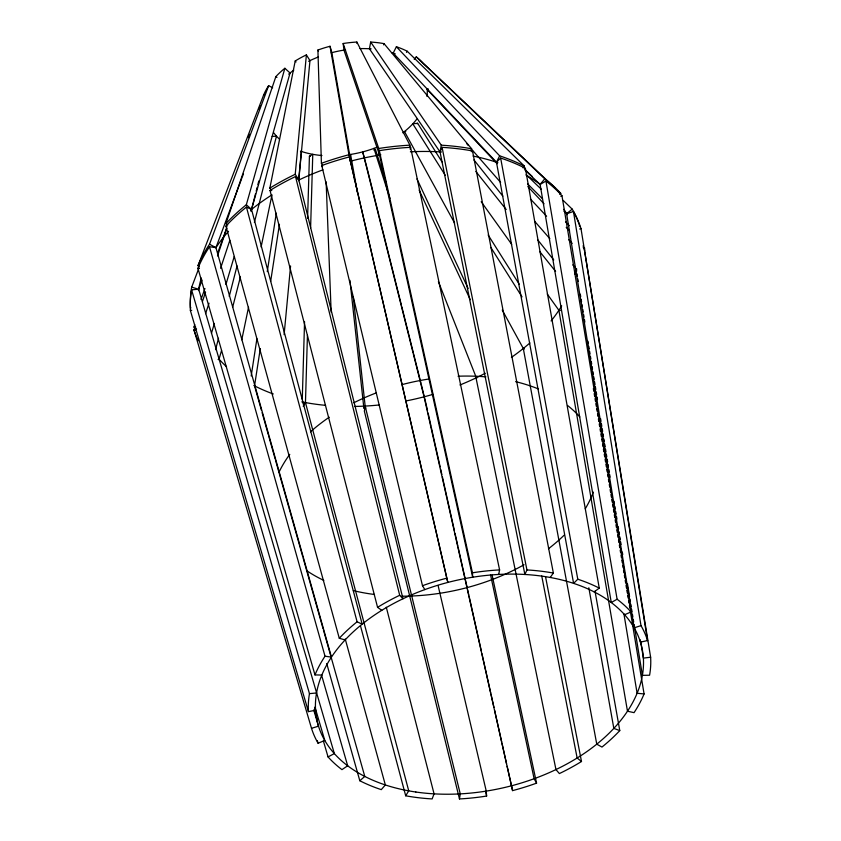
<?xml version="1.0" encoding="UTF-8"?>
<svg xmlns="http://www.w3.org/2000/svg" width="841" height="841" viewBox="0 0 841 841"><rect width="100%" height="100%" fill="white"/><g stroke="black" fill="none" stroke-linecap="round" stroke-linejoin="round"><path stroke-width="1.26" d="M302.276 399.286L304.558 321.704M307.596 218.261L309.425 156.195L312.768 154.313L310.602 228.016M307.438 335.338L305.462 402.576L408.737 790.855L405.698 795.796A173.782 111.012 -12.8 0 0 432.127 798.929L434.061 793.851L386.292 607.223M356.826 43.312L356.868 42.05A87.811 56.095 -12.8 0 0 343.16 43.511L343.958 50.103L379.554 155.08L472.684 577.22L472.453 572.805L379.312 150.655A200.179 127.864 -12.8 0 1 410.587 147.322L499.596 569.904L498.692 574.445M409.819 147.68L409.903 145.167L356.868 42.05M381.793 610.324L377.567 607.349L270.024 190.455A200.179 127.864 -12.8 0 1 295.517 176.547L399.696 595.281L402.986 598.76L298.807 180.027L295.233 174.287L306.397 54.875A87.811 56.095 -12.8 0 0 295.212 60.973L269.845 188.142L271.769 190.455M284.111 334.665L290.576 265.956M298.597 180.699L301.351 151.433L300.552 151.748M350.319 156.331L350.581 154.429L357.457 192.652M251.186 375.99L256.925 338.713M267.27 271.611L276.279 213.204M260.289 348.584L254.539 385.872L261.435 410.282M270.634 281.483L279.443 224.326M438.077 585.483L486.256 791.097L486.613 796.049A173.782 111.012 -12.8 0 1 459.47 798.95L460.258 793.872L365.152 406.077L353.231 296.568M470.928 150.833L471.633 148.783L384.043 43.637A87.811 56.095 -12.8 0 0 370.692 42.061L369.42 48.767L440.032 151.895L524.889 574.477L526.939 569.935L442.082 147.354A200.179 127.864 -12.8 0 1 472.526 150.949L553.367 573.057L550.203 577.473M370.692 42.061L441.294 145.188L440.032 151.895L442.082 147.354M410.187 149.309L410.587 147.322M241.766 339.775L248.547 307.228M261.109 246.96L271.916 195.123M215.59 349.667L218.513 338.25M229.236 296.389L237.036 265.935M251.007 211.385L255.559 193.63M256.211 191.096L257.188 187.291M257.84 184.747L258.807 180.941M218.891 359.622L221.551 350.529M232.61 307.396L240.4 276.952M254.381 222.402L276.479 136.137L272.148 136.421M227.732 224.904L225.893 223.622A199.485 127.422 -12.8 0 1 246.339 204.72L284.868 68.268L290.05 72.999L251.533 209.451L362.177 624.159L357.099 621.793L246.445 207.086A200.179 127.864 -12.8 0 0 225.924 226.061L339.28 638.266L345.115 639.938M211.469 333.257L214.36 323.501M225.924 284.51L234.229 256.484M195.144 330.355A199.485 127.422 -12.8 0 1 194.008 326.97L194.786 324.647M202.492 301.362L205.572 292.048M217.514 255.958L226.765 228.027M205.551 313.682L209.02 303.212M220.584 268.29L229.835 240.347M225.893 223.622L275.869 76.594A87.811 56.095 -12.8 0 1 284.868 68.268M383.622 44.878L384.043 43.637M201.01 299.449L204.941 288.526M217.588 253.33L226.744 227.848M199.275 266.208L198.003 265.703A199.485 127.422 -12.8 0 1 209.535 244.226L268.657 85.656L272.663 87.8M228.51 231.307A192.873 123.207 -12.8 0 0 215.937 247.643L209.504 246.728L325.025 656.201L331.459 657.126L215.937 247.643L241.809 178.271M242.219 177.167L243.448 173.866M190.928 307.922L190.486 307.838A199.485 127.422 -12.8 0 1 191.674 287.18L199.023 267.785M248.274 137.672L249.567 134.245M259.07 109.141L260.374 105.714M202.124 280.053L198.665 289.188L334.35 753.589L328.043 756.911L323.365 740.889M198.003 265.703L263.59 95.117A87.811 56.095 -12.8 0 1 268.657 85.656M523.049 167.937L524.3 166.055L407.233 51.248A87.811 56.095 -12.8 0 0 396.384 46.76L393.189 53.109L496.463 162.197L573.594 583.37L577.788 579.218L500.647 158.045A200.179 127.864 -12.8 0 1 525.373 168.295L599.255 588.111L594.167 591.885M396.384 46.76L499.659 155.858L496.463 162.197L500.647 158.045M303.191 406.287L305.462 402.576L303.17 403.869M365.824 407.959A199.485 127.422 -12.8 0 1 363.859 408.074L365.152 406.077L364.363 411.154L459.47 798.95M406.476 52.373L407.233 51.248M471.927 151.779L472.526 150.949M414.203 59.312L416.253 56.862A87.811 56.095 -12.8 0 1 423.286 63.296L554.755 187.732M416.253 56.862L544.8 178.818L540.101 184.41L611.27 602.534L617.105 599.223L545.946 181.099L540.101 184.41L524.931 170.008M559.791 194.387L560.768 193.419L558.193 190.981M326.739 663.581L359.811 780.742L364.784 776.432L323.438 629.972M563.218 200.452L572.216 209.136L566.613 213.719L634.146 627.838L640.989 625.63L573.457 211.511L566.613 213.719L563.912 211.112M524.427 168.999L525.373 168.295M579.386 226.513L579.743 226.261A199.485 127.422 -12.8 0 0 572.216 209.136M428.342 88.925L427.228 89.556L497.147 163.743M560.768 196.268L561.967 195.753L631.023 611.954L624.6 614.729M196.563 328.978L193.935 329.767L311.506 728.295A173.782 111.012 -12.8 0 0 318.077 743.223L324.794 740.479L314.955 707.05M311.506 728.295L318.508 726.182L313.735 709.993M559.896 310.056L558.897 310.297L547.27 294.056M579.68 229.004L581.015 228.71L647.549 640.558L640.432 642.135L640.022 639.559M314.828 707.712L315.564 710.214L308.437 711.623L190.392 310.56L191.737 310.297M442.03 161.945L417.609 123.249L412.805 123.848L445.373 175.433M584.096 247.969L650.629 657.231A173.782 111.012 -12.8 0 1 649.588 675.228L642.387 675.344L634.114 624.516M650.629 657.231L643.376 658.104L640.695 641.473M190.392 310.56A200.179 127.864 -12.8 0 1 191.59 289.84L198.665 289.188L191.674 287.18M191.59 289.84L309.467 693.636L316.552 692.973M218.103 359.485L219.28 359.412M576.611 268.752L576.569 271.296M405.772 131.553L404.479 131.543L454.613 223.065M524.069 348.489L523.302 348.489L502.256 310.066M321.84 675.05L314.986 674.913L197.94 268.279L199.222 268.3M630.245 610.671L644.08 693.941L637.11 693.268L623.906 613.783M194.008 326.97L195.743 327.149M560.117 310.571L558.897 310.297L627.481 711.202L634.04 712.653A173.782 111.012 -12.8 0 0 644.08 693.941M225.924 226.061L227.017 226.376M524.279 349.026L523.302 348.489L596.763 744.159L601.967 747.06A173.782 111.012 -12.8 0 0 619.775 730.598L613.825 728.39L588.837 587.775M263.59 95.117L264.431 95.454M476.49 378.103L438.392 281.64M246.445 207.086L251.533 209.451L246.339 204.72M209.535 244.226L215.937 247.643M275.869 76.594L276.962 77.361M270.024 190.455L270.823 191.012M476.668 378.66L476.027 377.914L555.954 769.557L559.37 773.573A173.782 111.012 -12.8 0 0 581.499 761.504L577.147 758.004L541.741 576.011M386.355 183.569L375.559 149.803L373.93 148.394L387.922 192.169M525.467 170.061L532.342 176.568M526.14 174.644L541.436 189.404M527.612 183.874L542.424 198.718M565.562 221.929L569.273 225.64M295.517 176.547L298.807 180.027L309.961 60.615L306.397 54.875M527.843 186.597L544.043 203.785M566.214 227.312L569.63 230.928M530.408 199.023L546.608 216.211M568.779 239.738L572.185 243.354M466.639 143.58L468.342 145.514M470.886 148.426L500.605 182.392M534.561 221.204L549.846 238.676M572.763 264.873L575.307 267.785M295.212 60.973L296.043 61.961M473.946 159.948L502.823 196.132M537.767 239.927L553.725 259.922M475.827 171.459L506.219 209.546M539.649 251.438L555.607 271.433M481.189 201.714L511.696 244.332M488.158 235.028L519.37 284.468M490.829 247.443L522.04 296.884M349.414 156.92L447.822 582.435L349.414 156.92A200.179 127.864 -12.8 0 0 321.767 165.54L322.502 166.749M321.767 165.54L422.487 585.714L424.831 589.594M366.97 167.706L362.713 151.895L424.085 396.826L512.568 790.614A173.782 111.012 -12.8 0 0 536.569 783.139L534.119 778.724L490.503 574.634M416.968 178.933L468.153 288.505M419.133 190.129L470.308 299.711M330.04 46.266L348.952 154.733L350.739 161.115L331.827 52.647L330.04 46.266A87.811 56.095 -12.8 0 0 317.909 50.04L318.413 51.185M317.909 50.04L321.409 163.312L322.587 165.982M343.16 43.511L378.744 148.489L379.554 155.08L379.312 150.655M388.321 193.419L389.919 198.423M425.083 400.074L421.267 384.379M425.262 400.663L427.533 410.513M317.341 740.742L318.077 743.223M314.376 710.098L317.257 719.949M321.556 675.071L347.68 765.783L341.961 769.631A173.782 111.012 -12.8 0 1 328.043 756.911M262.119 412.721L268.321 434.692M268.668 435.911L275.207 459.102M275.554 460.321L288.642 506.702M288.989 507.922L302.771 556.742M303.117 557.961L309.656 581.152M310.003 582.371L323.091 628.753M345.231 638.992L385.346 784.947L381.278 789.636A173.782 111.012 -12.8 0 1 359.811 780.742M360.516 625.925L405.698 795.796M367.265 168.883L378.776 214.812M379.07 215.99L401.493 305.483M401.788 306.66L409.168 336.095M409.462 337.273L413.299 352.589M413.593 353.767L420.973 383.202M485.72 792.222L486.613 796.049M428.111 413.068L430.97 425.872M431.254 427.144L440.137 466.818M440.705 469.383L441.851 474.503M442.429 477.057L447.002 497.536M447.296 498.818L454.455 530.808M455.023 533.373L457.882 546.166M458.177 547.449L467.049 587.123M467.617 589.688L468.763 594.808M469.057 596.08L479.938 644.711M480.222 645.993L481.367 651.113M481.935 653.678L490.808 693.352M491.102 694.624L493.961 707.428M494.54 709.983L501.688 741.983M501.982 743.265L506.555 763.744M507.134 766.298L512.568 790.614M492.132 575.202L536.569 783.139M545.599 577.063L581.499 761.504M353.535 174.245L353.966 176.631M354.397 179.017L354.828 181.404M595.018 591.234L619.775 730.598M593.357 388.605L593.778 391.128M594.198 393.651L594.619 396.174M595.039 398.697L595.46 401.22M595.88 403.743L596.29 406.266M596.711 408.8L597.131 411.323M597.552 413.846L597.972 416.369M598.393 418.892L598.813 421.415M599.234 423.938L599.644 426.461M600.064 428.984L600.485 431.507M600.905 434.03L601.326 436.553M601.746 439.076L602.167 441.599M602.587 444.122L602.997 446.645M603.418 449.168L603.838 451.691M604.258 454.214L604.679 456.737M605.1 459.26L605.52 461.783M605.941 464.306L606.35 466.829M606.771 469.352L607.191 471.885M607.612 474.408L608.032 476.931M608.453 479.454L608.873 481.977M609.294 484.5L609.704 487.023M610.124 489.546L610.545 492.069M610.965 494.592L611.386 497.115M611.806 499.638L612.227 502.161M612.637 504.684L613.057 507.207M613.478 509.73L613.898 512.253M614.319 514.776L614.739 517.299M615.16 519.822L615.58 522.345M615.99 524.868L616.411 527.391M616.831 529.914L617.252 532.437M617.672 534.96L618.093 537.494M618.513 540.017L618.934 542.54M619.344 545.063L619.764 547.586M620.185 550.109L620.605 552.632M621.026 555.155L621.446 557.678M621.867 560.201L622.287 562.724M622.697 565.247L623.118 567.77M623.538 570.293L623.959 572.816M624.379 575.339L624.8 577.862M625.22 580.385L625.641 582.908M626.051 585.431L626.471 587.954M626.892 590.477L627.312 593M627.733 595.523L628.153 598.046M628.574 600.579L628.994 603.102M629.404 605.625L629.825 608.148M576.989 273.84L577.399 276.374M577.82 278.918L578.23 281.462M580.301 294.171L580.711 296.705M581.131 299.249L581.541 301.793M581.951 304.326L582.371 306.87M582.781 309.414L583.191 311.958M583.612 314.492L584.022 317.036M584.442 319.58L584.852 322.124M587.954 341.183L588.374 343.717M588.784 346.261L589.194 348.805M589.615 351.338L590.025 353.882M590.435 356.426L590.855 358.97M591.265 361.504L591.686 364.048M592.096 366.592L592.506 369.136M592.926 371.669L593.336 374.213M593.746 376.757L594.167 379.291M594.576 381.835L594.997 384.379M595.407 386.923L595.817 389.457M596.237 392.001L596.647 394.545M597.057 397.089L597.478 399.622M600.579 418.681L601 421.225M601.41 423.769L601.82 426.303M602.24 428.847L602.65 431.391M603.06 433.935L603.481 436.468M603.891 439.013L604.311 441.557M604.721 444.101L605.131 446.634M605.552 449.178L605.962 451.722M606.372 454.266L606.792 456.8M607.202 459.344L607.623 461.888M608.032 464.421L608.442 466.965M608.863 469.509L609.273 472.053M609.683 474.587L610.103 477.131M614.035 501.268L614.445 503.812M614.866 506.356L615.276 508.9M615.686 511.433L616.106 513.977M616.516 516.521L616.926 519.065M618.177 526.687L618.587 529.231M618.997 531.764L619.418 534.308M619.828 536.852L620.237 539.386M620.658 541.93L621.068 544.474M622.308 552.095L622.729 554.639M627.491 583.864L629.552 596.563M629.972 599.107L630.382 601.651M630.803 604.195L631.213 606.729M631.623 609.273L632.043 611.817M632.453 614.351L632.863 616.895M633.284 619.439L633.693 621.983M349.94 280.326L350.224 282.933M350.371 284.237L363.859 408.074M326.129 181.845L331.165 312.19M593.347 492.122A166.486 106.344 -12.8 0 1 585.252 508.794M564.08 535.233A166.486 106.344 -12.8 0 1 548.448 548.753M524.048 564.753A166.486 106.344 -12.8 0 1 401.914 596.195M374.487 594.482A166.486 106.344 -12.8 0 1 353.367 590.624M323.827 580.385A166.486 106.344 -12.8 0 1 306.534 570.534M278.939 472.327A166.486 106.344 -12.8 0 1 289.767 454.361M310.455 431.832A166.486 106.344 -12.8 0 1 329.23 417.22M353.809 402.786A166.486 106.344 -12.8 0 1 376.169 392.936M402.408 384.516A166.486 106.344 -12.8 0 1 429.141 378.976M458.082 376.221A166.486 106.344 -12.8 0 1 485.909 376.873M515.596 381.646A166.486 106.344 -12.8 0 1 538.492 388.973M567.496 405.446A166.486 106.344 -12.8 0 1 579.806 416.926M427.175 88.904A81.209 51.879 -12.8 0 1 426.976 96.442M416.821 119.138A81.209 51.879 -12.8 0 1 402.86 132.815M377.136 147.175A81.209 51.879 -12.8 0 1 349.309 154.628M321.956 155.543A81.209 51.879 -12.8 0 1 300.489 151.149M279.527 139.217A81.209 51.879 -12.8 0 1 273.914 132.962M288.673 74.134A81.209 51.879 -12.8 0 1 293.772 70.171M308.615 61.267A81.209 51.879 -12.8 0 1 318.466 56.946M331.112 52.836A81.209 51.879 -12.8 0 1 345.546 49.861M360.032 48.62A81.209 51.879 -12.8 0 1 371.144 48.873M391.696 52.636A81.209 51.879 -12.8 0 1 395.196 53.792M417.609 123.249A87.811 56.095 -12.8 0 1 417.094 123.795M375.559 149.803A87.811 56.095 -12.8 0 1 374.108 150.318M310.234 156.342A87.811 56.095 -12.8 0 1 309.425 156.195M583.276 245.404A199.485 127.422 -12.8 0 1 583.391 247.916M269.845 188.142A199.485 127.422 -12.8 0 1 295.233 174.287M321.409 163.312A199.485 127.422 -12.8 0 1 348.952 154.733M378.744 148.489A199.485 127.422 -12.8 0 1 409.903 145.167M441.294 145.188A199.485 127.422 -12.8 0 1 471.633 148.783M499.659 155.858A199.485 127.422 -12.8 0 1 524.3 166.055M544.8 178.818A199.485 127.422 -12.8 0 1 560.768 193.419M576.201 268.521A192.873 123.207 -12.8 0 1 575.034 274.198M561.704 305.861A192.873 123.207 -12.8 0 1 551.097 320.947M529.893 342.949A192.873 123.207 -12.8 0 1 511.423 357.383M485.257 373.267A192.873 123.207 -12.8 0 1 459.943 384.989M432.999 394.345A192.873 123.207 -12.8 0 1 406.277 400.894M379.175 404.973A192.873 123.207 -12.8 0 1 354.66 406.445M325.551 405.341A192.873 123.207 -12.8 0 1 301.814 401.872M273.283 393.977A192.873 123.207 -12.8 0 1 253.887 385.535M226.534 366.729A192.873 123.207 -12.8 0 1 219.049 359.149M198.444 290.555A192.873 123.207 -12.8 0 1 201.335 278.045M250.586 210.208A192.873 123.207 -12.8 0 1 271.832 194.944M299.249 179.816A192.873 123.207 -12.8 0 1 322.944 169.84M350.255 161.241A192.873 123.207 -12.8 0 1 380.857 154.87M410.408 151.822A192.873 123.207 -12.8 0 1 441.525 151.979M473.01 156.058A192.873 123.207 -12.8 0 1 497.893 162.681M526.193 175.264A192.873 123.207 -12.8 0 1 540.521 184.726M563.88 209.304A192.873 123.207 -12.8 0 1 567.181 214.718M584.558 247.906A200.179 127.864 -12.8 0 1 584.674 250.429M198.245 340.773A200.179 127.864 -12.8 0 1 193.935 329.767M197.94 268.279A200.179 127.864 -12.8 0 1 209.504 246.728M545.946 181.099A200.179 127.864 -12.8 0 1 561.967 195.753M573.457 211.511A200.179 127.864 -12.8 0 1 581.015 228.71M308.437 711.623A173.782 111.012 -12.8 0 1 309.467 693.636M314.986 674.913A173.782 111.012 -12.8 0 1 325.025 656.201M339.28 638.266A173.782 111.012 -12.8 0 1 357.099 621.793M377.567 607.349A173.782 111.012 -12.8 0 1 399.696 595.281M422.487 585.714A173.782 111.012 -12.8 0 1 446.497 578.24M472.453 572.805A173.782 111.012 -12.8 0 1 499.596 569.904M526.939 569.935A173.782 111.012 -12.8 0 1 553.367 573.057M577.788 579.218A173.782 111.012 -12.8 0 1 599.255 588.111M617.105 599.223A173.782 111.012 -12.8 0 1 631.023 611.954M640.989 625.63A173.782 111.012 -12.8 0 1 647.549 640.558M415.864 792.022A166.486 106.344 -12.8 0 0 642.23 649.22A166.486 106.344 -12.8 0 0 380.321 611.239A166.486 106.344 -12.8 0 0 415.864 792.022"/></g></svg>
